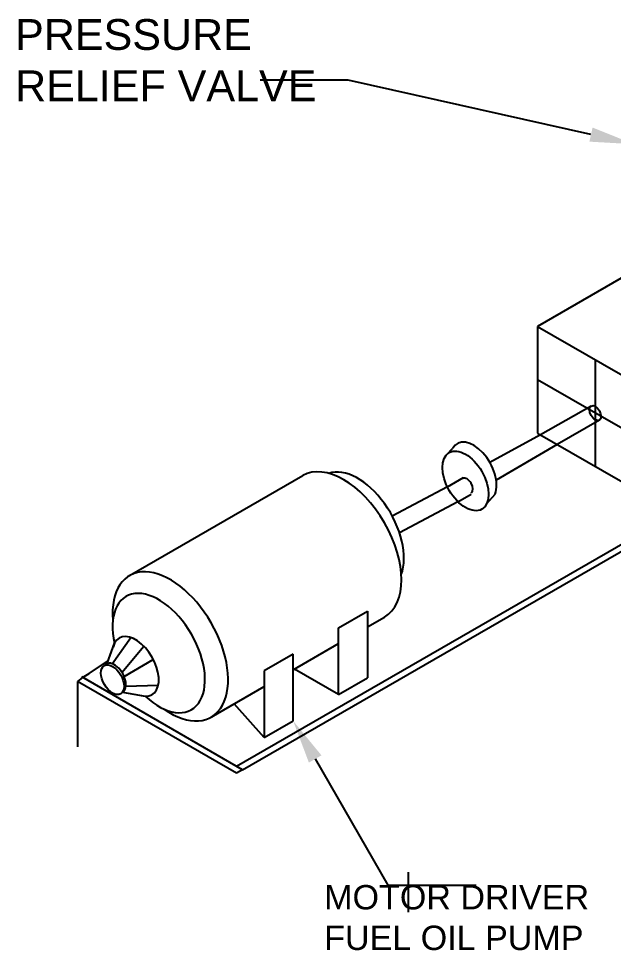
# Model space of a CAD drawing. Header units: millimetres. Extents: x 2399 to 3280, y 1312 to 2501.
# Drawn here: x 2913.9 to 2967.9, y 1346.4 to 1431.1 of the extents above; entities that cross this region are included whole.
import ezdxf
from ezdxf import colors
from ezdxf.entities.mleader import LeaderData, LeaderLine
from ezdxf.math import Vec2, Vec3

# ---------------------------------------------------------------- set-up
doc = ezdxf.new("R2010")
doc.units = ezdxf.units.MM
doc.styles.add('Annotative', font='arial.ttf', dxfattribs={"height": 1})
doc.styles.get("Standard").update_dxf_attribs({"font": 'arial.ttf', "height": 2})

msp = doc.modelspace()

# ---------------------------------------------------------------- linework, layer by layer
at = {"color": 143, "true_color": 0x7aafdf}
for p, q in [((2971.48908, 1409.16286), (2960.99383, 1403.10343)), ((2960.99383, 1403.10343), (2971.48908, 1397.04399)), ((2960.99383, 1403.10343), (2960.99383, 1393.40833)), ((2966.24146, 1400.07371), (2966.24146, 1390.37861)), ((2971.48908, 1392.19644), (2960.99383, 1398.25588)), ((2965.8704, 1395.86886), (2961.27449, 1393.24629)), ((2966.61252, 1394.58346), (2962.78548, 1392.37392)), ((2961.27449, 1393.24629), (2956.66892, 1390.73811)), ((2960.99383, 1393.40833), (2971.48908, 1387.34889)), ((2952.72272, 1391.42944), (2953.29571, 1392.02871)), ((2962.78548, 1392.37392), (2957.24734, 1389.13958)), ((2933.67226, 1363.12956), (2981.6026, 1390.80216)), ((2934.20902, 1362.81966), (2982.24788, 1390.55491)), ((2923.94081, 1380.45429), (2939.68369, 1389.54344)), ((2952.8058, 1388.52372), (2954.27675, 1389.36309)), ((2952.8058, 1388.52372), (2947.80817, 1385.86101)), ((2953.77193, 1387.16994), (2954.97166, 1387.8626)), ((2956.39804, 1387.01805), (2957.1415, 1387.87441)), ((2953.77193, 1387.16994), (2948.45618, 1384.36097)), ((2942.93144, 1375.70475), (2945.55526, 1377.21961)), ((2945.55526, 1377.21961), (2945.55526, 1371.16017)), ((2945.55526, 1375.79472), (2947.10495, 1376.68944)), ((2942.93144, 1369.64531), (2942.93144, 1375.70475)), ((2921.92198, 1372.47449), (2922.58971, 1374.31125)), ((2922.37635, 1372.4491), (2924.07424, 1374.82962)), ((2938.80393, 1371.89684), (2942.93144, 1374.27986)), ((2923.25506, 1371.66732), (2925.24259, 1374.05065)), ((2938.80393, 1373.32173), (2936.18012, 1371.80687)), ((2938.80393, 1367.26229), (2938.80393, 1373.32173)), ((2920.28642, 1371.56039), (2922.02067, 1372.74595)), ((2923.45249, 1371.29021), (2926.10673, 1372.84706)), ((2936.18012, 1371.80687), (2936.18012, 1365.74743)), ((2942.93144, 1369.64531), (2938.91781, 1371.96259)), ((2919.67803, 1371.20913), (2919.22121, 1370.83692)), ((2933.65826, 1362.50168), (2919.22121, 1370.83692)), ((2919.22121, 1370.83692), (2919.22121, 1364.89687)), ((2934.20902, 1362.81966), (2919.59978, 1371.25431)), ((2919.67803, 1371.20913), (2920.28642, 1371.56039)), ((2942.93144, 1369.64531), (2945.55526, 1371.16017)), ((2923.61155, 1370.40742), (2926.55243, 1370.50293)), ((2931.36207, 1367.60028), (2936.18012, 1370.38198)), ((2923.3109, 1369.86126), (2925.3665, 1369.50172)), ((2936.18012, 1365.74743), (2933.44608, 1368.80348)), ((2936.18012, 1365.74743), (2938.80393, 1367.26229)), ((2934.20902, 1362.81966), (2933.65826, 1362.50168)), ((2949.24492, 1353.50272), (2949.24492, 1349.8832))]:
    msp.add_line(p, q, dxfattribs=at)
for centre, major_axis in [((2966.24146, 1395.22616), (0.37106, -0.6427)), ((2954.4583, 1389.06419), (1.48425, -2.5708)), ((2922.40382, 1370.99757), (0.74213, -1.2854))]:
    msp.add_ellipse(centre, major_axis=major_axis, ratio=0.57735027, dxfattribs=at)
for centre, major_axis, start_param, end_param in [((2955.18467, 1389.88117), (1.48425, -2.5708), 6.69835823, 9.75894175), ((2943.39432, 1383.11644), (3.71063, -6.427), 6.28318531, 9.42477796), ((2944.66993, 1384.45305), (2.96851, -5.1416), 6.72818805, 9.31508518), ((2954.60059, 1388.63391), (0.37106, -0.6427), 0, 3.14159265), ((2927.65144, 1374.02728), (3.71063, -6.427), 5.39199966, 10.3159636), ((2927.65144, 1374.02728), (3.71063, -6.427), 5.39199966, 10.3159636), ((2926.60192, 1373.42134), (2.96851, -5.1416), 5.19908394, 10.50887933), ((2924.50287, 1372.20945), (1.48425, -2.5708), 5.7444767, 9.96628658), ((2922.56877, 1371.14666), (0.74213, -1.2854), 6.27824585, 9.67617723)]:
    msp.add_ellipse(centre, major_axis=major_axis, ratio=0.57735027, start_param=start_param, end_param=end_param, dxfattribs=at)

# ---------------------------------------------------------------- texts
at = {"color": 143, "true_color": 0x7aafdf, "attachment_point": 1, "style": 'Annotative'}
for s, insert, char_height, width in [('PRESSURE \\PRELIEF VALVE', (2913.55536, 1431.0287), 2.7970803, 104.8098238), ('MOTOR DRIVER\\PFUEL OIL PUMP', (2941.62094, 1352.34364), 2.2146768, 82.5876616)]:
    msp.add_mtext(s, dxfattribs=dict(at, insert=insert, char_height=char_height, width=width))

# ---------------------------------------------------------------- leaders
at = {"color": 143, "true_color": 0x7aafdf}
ml = msp.add_multileader_mtext('Standard', dxfattribs=at)
ml.set_content('', color=(122, 175, 223))
ml.set_leader_properties()
ml.build(insert=Vec2(0, 0))
ctx = ml.context
ctx.base_point, ctx.plane_origin = Vec3(2931.80712, 1425.46675), Vec3(2969.7555, 1419.66018)
ctx.text_align_type = 2
notes = []
notes.append((ctx, [(0, (1, 1, 0), (2943.80712, 1425.46675), (-1, 0), 8, [(0, [(2969.7555, 1419.66018)], 0, [])])]))
ctx.mtext.insert, ctx.mtext.alignment, ctx.mtext.flow_direction = Vec3(2933.80712, 1427.46675), 3, 5
ml = msp.add_multileader_mtext('Standard', dxfattribs=at)
ml.set_content('', color=(122, 175, 223))
ml.set_leader_properties()
ml.build(insert=Vec2(0, 0))
ctx = ml.context
ctx.base_point, ctx.plane_origin = Vec3(2955.41722, 1352.34364), Vec3(2938.80393, 1367.26229)
notes.append((ctx, [(0, (1, 1, 0), (2947.41722, 1352.34364), (1, 0), 8, [(0, [(2938.80393, 1367.26229)], 0, [])])]))
ctx.mtext.insert, ctx.mtext.flow_direction = Vec3(2957.41722, 1354.34364), 5
for ctx, leaders in notes:
    for number, flags, end, landing, length, lines in leaders:
        leader = LeaderData()
        leader.index, (leader.has_last_leader_line, leader.has_dogleg_vector, leader.attachment_direction) = number, flags
        leader.last_leader_point, leader.dogleg_vector, leader.dogleg_length = Vec3(end), Vec3(landing), length
        for number, points, colour, breaks in lines:
            line = LeaderLine()
            line.index, line.vertices, line.color, line.breaks = number, Vec3.list(points), colors.encode_raw_color(colour), breaks
            leader.lines.append(line)
        ctx.leaders.append(leader)

doc.saveas('drawing.dxf')
